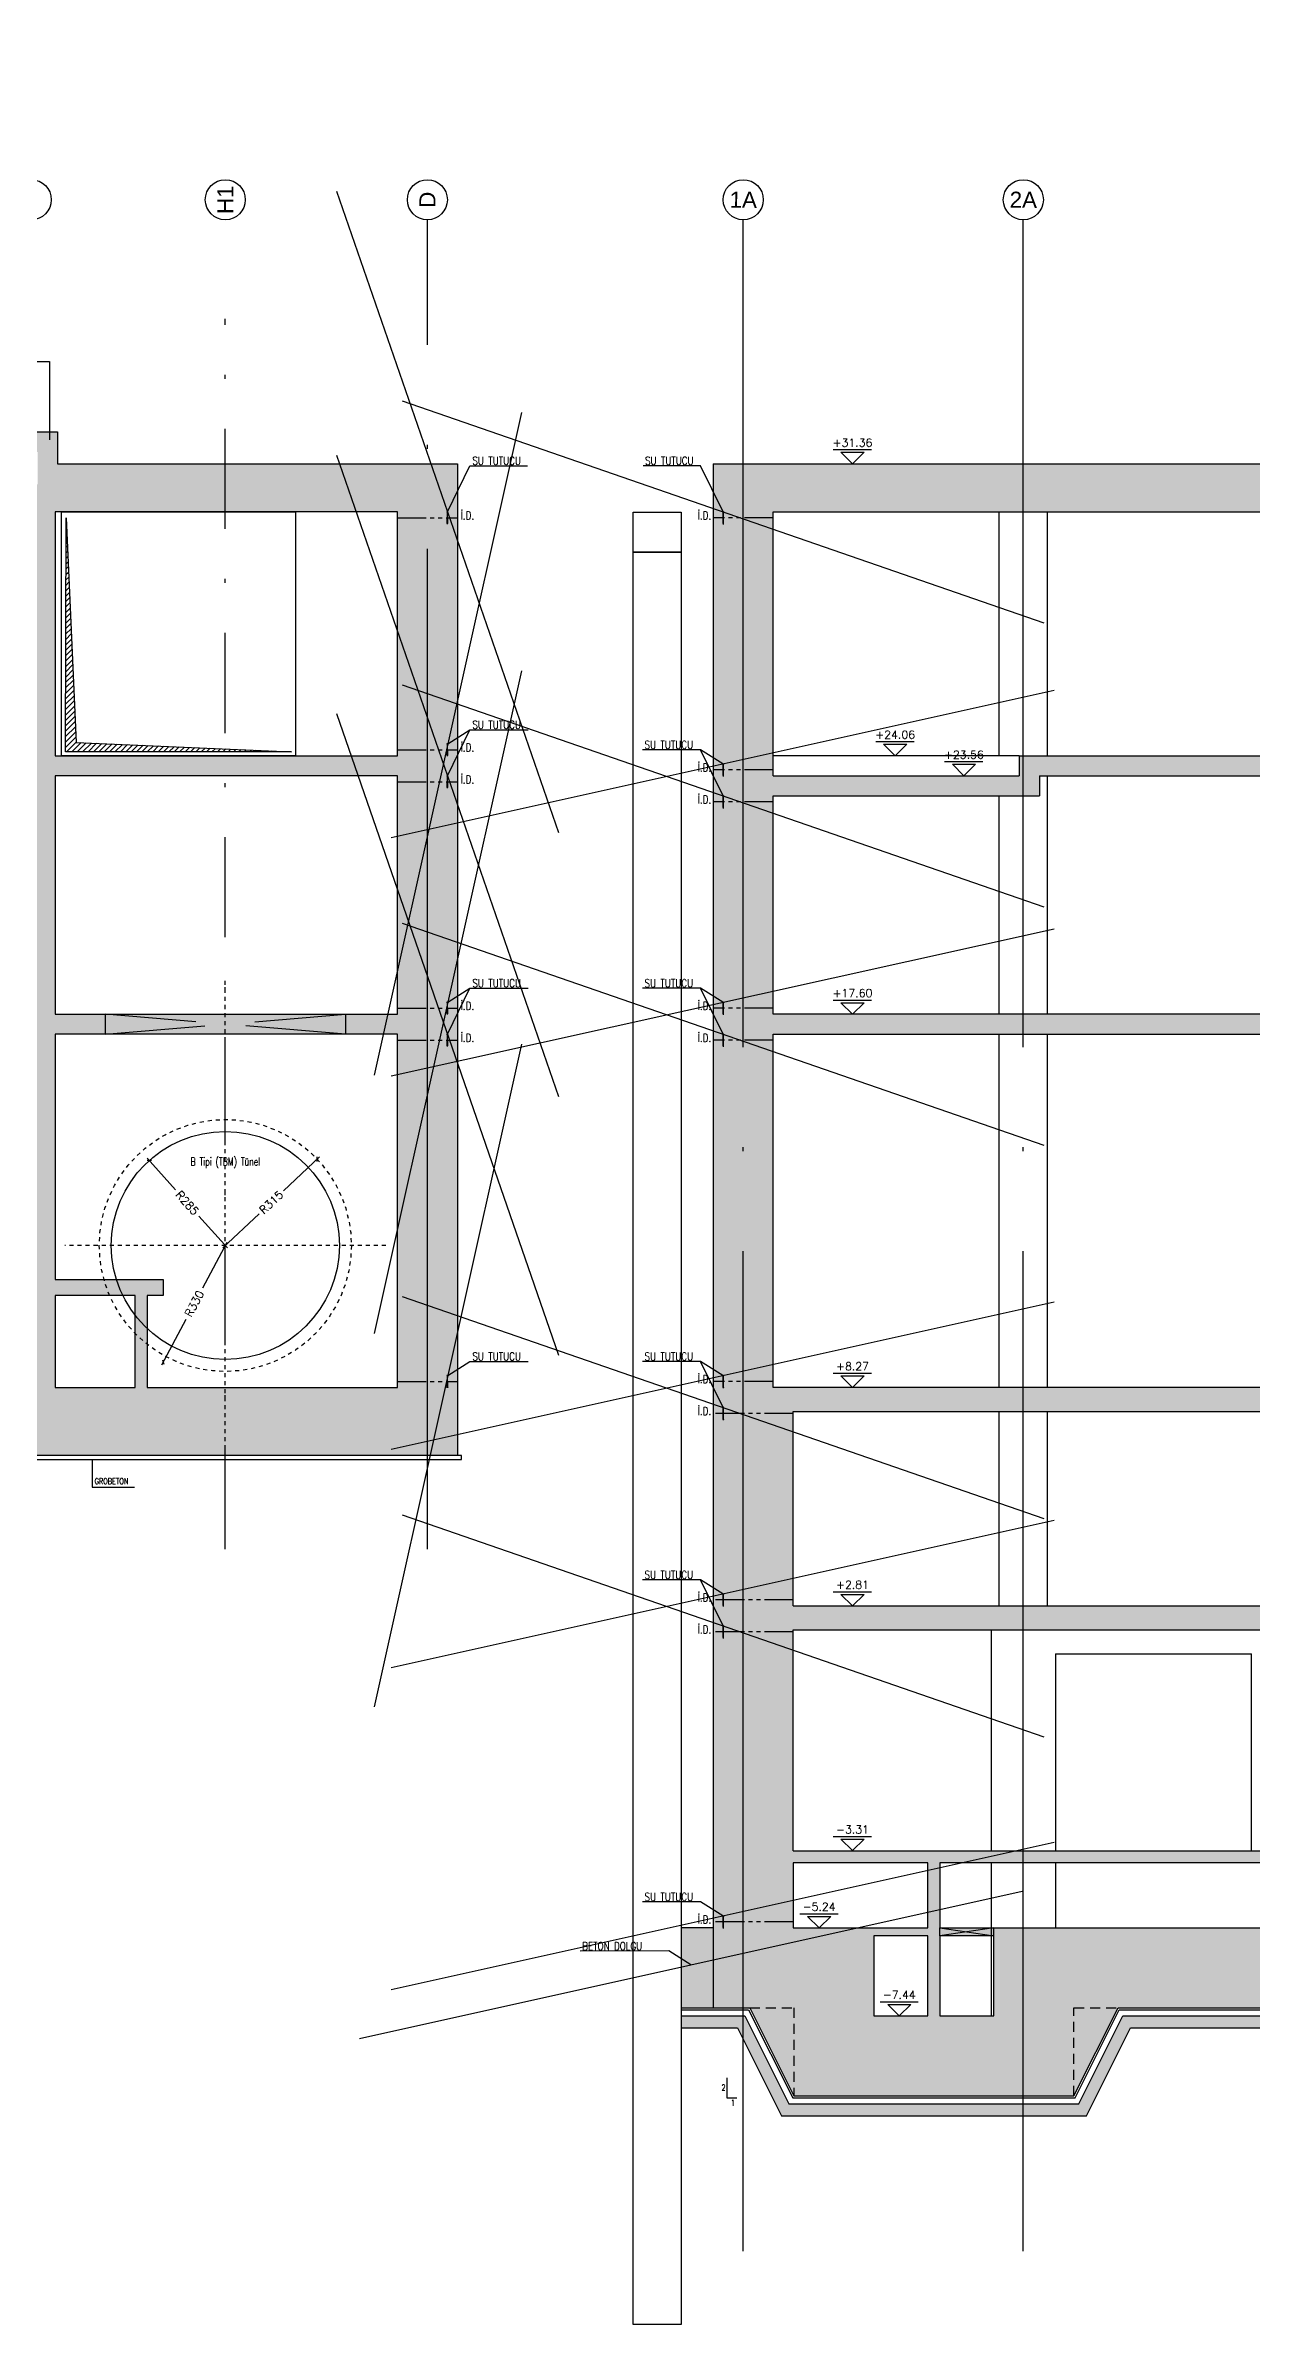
# Model space of a CAD drawing. Header units: millimetres. Extents: x 400408 to 401363, y 4543987 to 4544157.
# Drawn here: x 401048.3 to 401078.4, y 4544014.8 to 4544071.8 of the extents above; entities that cross this region are included whole.
import ezdxf
from ezdxf.enums import TextEntityAlignment as Align

# ---------------------------------------------------------------- set-up
doc = ezdxf.new("R2010")
doc.units = ezdxf.units.MM
for name, pattern in [('ACAD_ISO05W100', [33, 24, -3, 0, -3, 0, -3]), ('AKS', [3, 2.5, -0.25, 0, -0.25]), ('CIZGI', [0.4, 0.25, -0.15]), ('CONTINU', [0]), ('DASHDOT2', [0.5, 0.25, -0.125, 0, -0.125]), ('HIDDEN', [0.375, 0.25, -0.125])]:
    doc.linetypes.add(name, pattern=pattern)
for name, color, linetype in [('aks prota', 2, 'AKS'), ('boşluk prota', 2, 'Continuous'), ('boşluk taraması prota', 252, 'Continuous'), ('caks prota', 4, 'Continuous'), ('görünüş prota', 4, 'Continuous'), ('inşaat derzi prota', 11, 'Continuous'), ('kesik prota', 2, 'CIZGI'), ('kesit prota', 1, 'Continuous'), ('kesit tarama prota', 252, 'Continuous'), ('kot prota', 4, 'Continuous'), ('lkolon prota', 4, 'Continuous'), ('merdiven prota', 2, 'Continuous'), ('not prota', 2, 'Continuous'), ('not yazısı prota', 6, 'Continuous'), ('not çizgisi prota', 4, 'Continuous'), ('PRT-AL-TUNEL_EKSENI', 14, 'DASHDOT2'), ('PRT-CST-rc_level', 6, 'Continuous'), ('PRT-CST-rc_levermark', 4, 'Continuous'), ('st_s_not yazısı', 6, 'Continuous'), ('st_s_not çizgisi', 4, 'CIZGI'), ('st_s_su tutucu', 2, 'Continuous'), ('st_s_ölçü', 4, 'Continuous'), ('taks prota', 7, 'Continuous')]:
    doc.layers.add(name, color=color, linetype=linetype)
doc.layers.add('PRT-KD-kazik', color=172, linetype='Continuous', lineweight=25)
doc.styles.add('NOT', font='romanstw.shx')
doc.styles.add('OLCU', font='romanstw.shx')
doc.styles.get("Standard").update_dxf_attribs({"font": 'Arial.ttf'})
doc.styles.add('TAKS', font='Arial Unicode.ttf')
doc.styles.add('TEXT250', font='romanstw.shx', dxfattribs={"width": 0.8, "height": 25})
doc.styles.add('TSIMPLEX', font='romanstw.shx')
doc.dimstyles.new('1-100', dxfattribs={"dimscale": 0.5, "dimtxt": 2, "dimasz": 7.5, "dimexe": 3, "dimexo": 5, "dimgap": 5, "dimtad": 3, "dimdec": 1, "dimlfac": 2, "dimzin": 9, "dimdsep": 46, "dimtxsty": 'Standard', "dimblk": 'OBLIQUE', "dimcen": 0.09, "dimclrd": 3, "dimclre": 3, "dimclrt": 1, "dimadec": 3, "dimazin": 0, "dimtfac": 1, "dimtdec": 1, "dimtofl": 0, "dimtmove": 0, "dimatfit": 3, "dimfxl": 4, "dimtolj": 1, "dimtzin": 0, "dimarcsym": 0})
doc.dimstyles.new('1-50', dxfattribs={"dimtxt": 10, "dimasz": 4, "dimexe": 4, "dimexo": 8, "dimgap": 4, "dimtad": 1, "dimdec": 1, "dimrnd": 0.05, "dimzin": 9, "dimdsep": 46, "dimtxsty": 'OLCU', "dimblk1": 'OBLIQUE', "dimblk2": 'OBLIQUE', "dimsah": 1, "dimcen": 2, "dimdle": 4, "dimclrd": 4, "dimclre": 4, "dimclrt": 3, "dimadec": 1, "dimazin": 0, "dimtfac": 1, "dimtdec": 1, "dimtix": 1, "dimtmove": 2, "dimatfit": 3, "dimldrblk": 'OBLIQUE', "dimfxl": 1, "dimtvp": 1, "dimtolj": 1, "dimtzin": 1, "dimarcsym": 0})

# ---------------------------------------------------------------- blocks, each defined once
blk = doc.blocks.new('KOTK5')
at = {"layer": 'PRT-CST-rc_levermark'}
blk.add_line((216.6666666667443, 160), (-213.3333333332557, 160), dxfattribs=at)
blk.add_lwpolyline([(130, 130), (-130, 130), (0, 0)], close=True, dxfattribs=at)
at = {"layer": 'PRT-CST-rc_level', "style": 'OLCU'}
blk.add_attdef('000.00', text='', height=90, dxfattribs=at).set_placement((0, 193.1381784435362), align=Align.CENTER)
blk = doc.blocks.new('_Oblique')
at = {"layer": 'st_s_ölçü', "lineweight": -2}
blk.add_line((-0.5, -0.5), (0.5, 0.5), dxfattribs=at)
blk = doc.blocks.new('D')
at = {"layer": 'st_s_su tutucu', "linetype": 'CONTINU', "ltscale": 0.2}
for p, q in [((-39987.83090962706, 52508.18991963421), (-39992.63090966878, 52508.18991966914)), ((-39992.63090966878, 52508.18991966914), (-39992.63090980848, 52507.38991968935)), ((-39992.63090980848, 52507.38991968935), (-39990.63090962501, 52506.05655179494)), ((-39992.63090980848, 52448.98991960261), (-39990.63090962501, 52450.32328749701)), ((-39992.63090966878, 52448.18991962282), (-39992.63090980848, 52448.98991960261)), ((-39987.83090962706, 52448.18991965774), (-39992.63090966878, 52448.18991962282)), ((-39990.63090992199, 52478.65671955824), (-39991.93117670823, 52478.6567195757)), ((-39991.93117670823, 52478.6567195757), (-39991.93117659182, 52477.72311959402)), ((-39991.93117659182, 52477.72311959402), (-39990.63090987367, 52477.72311951835)), ((-39990.6309096902, 52498.50671976196), (-39991.53117650332, 52498.50671977942)), ((-39991.53117650332, 52498.50671977942), (-39991.53117639622, 52497.87311976865)), ((-39991.53117639622, 52497.87311976865), (-39990.63090970417, 52497.87311978029)), ((-39990.63090980196, 52488.50671968629), (-39991.53117661508, 52488.50671963972)), ((-39991.53117661508, 52488.50671963972), (-39991.53117662905, 52487.87311965806)), ((-39991.53117662905, 52487.87311965806), (-39990.630909937, 52487.87311964059)), ((-39991.53117661508, 52467.87311965223), (-39991.53117662905, 52468.5067196339)), ((-39991.53117662905, 52468.5067196339), (-39990.630909937, 52468.50671965136)), ((-39990.63090980196, 52467.87311960567), (-39991.53117661508, 52467.87311965223)), ((-39991.53117650332, 52457.87311951254), (-39991.53117639622, 52458.50671952331)), ((-39991.53117639622, 52458.50671952331), (-39990.63090970417, 52458.50671951166)), ((-39990.6309096902, 52457.87311953), (-39991.53117650332, 52457.87311951254)), ((-39990.63090962501, 52506.05655179494), (-39990.6309096902, 52498.50671976196)), ((-39990.63090970417, 52497.87311978029), (-39990.63090980196, 52488.50671968629)), ((-39990.630909937, 52487.87311964059), (-39990.63090992199, 52478.65671955824)), ((-39990.630909937, 52468.50671965136), (-39990.63090992199, 52477.72311973372)), ((-39990.63090970417, 52458.50671951166), (-39990.63090980196, 52467.87311960567)), ((-39990.63090962501, 52450.32328749701), (-39990.6309096902, 52457.87311953)), ((-39989.83090974534, 52506.05655187643), (-39987.83090964103, 52507.38991968935)), ((-39989.83090955907, 52498.50671965136), (-39989.83090974534, 52506.05655187643)), ((-39988.9306429881, 52498.50671966883), (-39989.83090955907, 52498.50671965136)), ((-39989.83090992229, 52488.50671961062), (-39989.83090981984, 52497.87311973373)), ((-39989.83090981984, 52497.87311973373), (-39988.93064300207, 52497.87311962313)), ((-39988.93064335132, 52488.50671965136), (-39989.83090992229, 52488.50671961062)), ((-39989.83091007002, 52478.65671960481), (-39989.8309099316, 52487.87311978029)), ((-39989.8309099316, 52487.87311978029), (-39988.93064311383, 52487.87311964059)), ((-39988.53064343977, 52478.65671965137), (-39989.83091007002, 52478.65671960481)), ((-39989.83090998934, 52477.72311965805), (-39988.53064344908, 52477.72311964058)), ((-39989.83091007002, 52477.72311968715), (-39989.8309099316, 52468.50671951166)), ((-39989.8309099316, 52468.50671951166), (-39988.93064311383, 52468.50671965136)), ((-39988.93064335132, 52467.87311964059), (-39989.83090992229, 52467.87311968134)), ((-39989.83090992229, 52467.87311968134), (-39989.83090981984, 52458.50671955823)), ((-39989.83090981984, 52458.50671955823), (-39988.93064300207, 52458.50671966883)), ((-39988.9306429881, 52457.87311962313), (-39989.83090955907, 52457.87311964059)), ((-39989.83090955907, 52457.87311964059), (-39989.83090974534, 52450.32328741552)), ((-39989.83090974534, 52450.32328741552), (-39987.83090964103, 52448.98991960261)), ((-39988.93064300207, 52497.87311962313), (-39988.9306429881, 52498.50671966883)), ((-39988.93064311383, 52487.87311964059), (-39988.93064335132, 52488.50671965136)), ((-39988.93064311383, 52468.50671965136), (-39988.93064335132, 52467.87311964059)), ((-39988.93064300207, 52458.50671966883), (-39988.9306429881, 52457.87311962313)), ((-39988.53064344908, 52477.72311964058), (-39988.53064343977, 52478.65671965137)), ((-39987.83090964103, 52507.38991968935), (-39987.83090962706, 52508.18991963421)), ((-39987.83090964103, 52448.98991960261), (-39987.83090962706, 52448.18991965774))]:
    blk.add_line(p, q, dxfattribs=at)
blk = doc.blocks.new('*D16')
at = {"layer": 'DEFPOINTS', "color": 0, "transparency": 16777216}
for p in [(-455.7768124120485, 109.5869111729116), (-265.7931828767396, -102.8541877429707)]:
    blk.add_point(p, dxfattribs=at)
at = {"layer": 'st_s_ölçü', "color": 4, "lineweight": -2, "transparency": 16777216}
for p, q in [((-461.1096862235661, 115.5501700898487), (-389.9253438287682, 35.95131222538865)), ((-260.4603090652221, -108.8174466599078), (-331.6446514600408, -29.21858879542449))]:
    blk.add_line(p, q, dxfattribs=at)
at = {"layer": 'st_s_ölçü', "color": 4, "lineweight": -2, "transparency": 16777216, "xscale": 8, "yscale": 8, "zscale": 8, "rotation": 131.8058995973175}
blk.add_blockref('_Oblique', (-455.7768124120485, 109.5869111729116), dxfattribs=at)
at = {"layer": 'st_s_ölçü', "color": 3, "transparency": 16777216, "insert": (-360.7849976444195, 3.366361714968633), "char_height": 20, "attachment_point": 5, "rotation": 311.8058995973175, "style": 'OLCU'}
blk.add_mtext('\\A1;R285', dxfattribs=at)
blk = doc.blocks.new('*D17')
at = {"layer": 'DEFPOINTS', "color": 0, "transparency": 16777216}
for p in [(-36.3406229420434, 112.9617587007597), (-265.7931828767178, -102.8541877429798)]:
    blk.add_point(p, dxfattribs=at)
at = {"layer": 'st_s_ölçü', "color": 4, "lineweight": -2, "transparency": 16777216}
for p, q in [((-30.51325634052741, 118.4427986104425), (-120.6119750752906, 33.69874405447169)), ((-271.6205494782338, -108.3352276526625), (-181.5218307435179, -23.5911730967362))]:
    blk.add_line(p, q, dxfattribs=at)
at = {"layer": 'st_s_ölçü', "color": 4, "lineweight": -2, "transparency": 16777216, "xscale": 8, "yscale": 8, "zscale": 8, "rotation": 43.24583088137385}
blk.add_blockref('_Oblique', (-36.3406229420434, 112.9617587007597), dxfattribs=at)
at = {"layer": 'st_s_ölçü', "color": 3, "transparency": 16777216, "insert": (-151.0669029094242, 5.053785478889026), "char_height": 20, "attachment_point": 5, "rotation": 43.24583088137385, "style": 'OLCU'}
blk.add_mtext('\\A1;R315', dxfattribs=at)
blk = doc.blocks.new('*D18')
at = {"layer": 'DEFPOINTS', "color": 0, "transparency": 16777216}
for p in [(-265.7931828767105, -102.8541877429579), (-421.0483857594118, -394.0514095323542)]:
    blk.add_point(p, dxfattribs=at)
at = {"layer": 'lkolon prota', "color": 4, "lineweight": -2, "transparency": 16777216}
for p, q in [((-262.0294203825846, -95.79486115412448), (-322.8545106894434, -209.8786212058137)), ((-424.8121482535377, -401.1107361211878), (-363.9870579466764, -287.0269760694938))]:
    blk.add_line(p, q, dxfattribs=at)
at = {"layer": 'lkolon prota', "color": 4, "lineweight": -2, "transparency": 16777216, "xscale": 8, "yscale": 8, "zscale": 8, "rotation": 241.9351701811658}
blk.add_blockref('_Oblique', (-421.0483857594118, -394.0514095323542), dxfattribs=at)
at = {"layer": 'lkolon prota', "color": 3, "transparency": 16777216, "insert": (-343.420784318052, -248.4527986376579), "char_height": 20, "attachment_point": 5, "rotation": 61.935170181165795, "style": 'OLCU'}
blk.add_mtext('\\A1;R330', dxfattribs=at)
blk = doc.blocks.new('A$C127942D9')
at = {"layer": 'aks prota', "ltscale": 2}
blk.add_line((-265.7931828767323, -631.6843460802356), (-265.7931828767178, 559.6811305509054), dxfattribs=at)
at = {"layer": 'aks prota'}
blk.add_line((135.1872869510917, -102.8541877429761), (-666.7736527046291, -102.8541877429725), dxfattribs=at)
at = {"layer": 'görünüş prota', "color": 6, "linetype": 'CIZGI', "ltscale": 2}
blk.add_circle((-265.7931828767323, -102.8541877429652), 315, dxfattribs=at)
at = {"layer": 'görünüş prota', "color": 6}
blk.add_circle((-265.7931828767105, -102.8541877429798), 285, dxfattribs=at)
at = {"layer": 'not prota', "style": 'TEXT250', "width": 0.7}
blk.add_text('B Tipi (TBM) Tünel', height=20, dxfattribs=at).set_placement((-265.7931828766596, 106.8190974679765), align=Align.MIDDLE_CENTER)
at = {"layer": 'lkolon prota'}
dim = blk.add_radius_dim(center=(-265.7931828767105, -102.8541877429579), mpoint=(-421.0483857594118, -394.0514095323542), dimstyle='1-100', dxfattribs=at)
dim.commit()
dim.dimension.update_dxf_attribs({"geometry": '*D18', "text_midpoint": (-343.420784318052, -248.4527986376579), "dimtype": 132})
at = {"layer": 'st_s_ölçü'}
for center, mpoint, picture, middle in [((-265.7931828767396, -102.8541877429707), (-455.7768124120485, 109.5869111729116), '*D16', (-360.7849976444195, 3.366361714968633)), ((-265.7931828767178, -102.8541877429798), (-36.3406229420434, 112.9617587007597), '*D17', (-151.0669029094242, 5.053785478889026))]:
    dim = blk.add_radius_dim(center=center, mpoint=mpoint, dimstyle='1-100', dxfattribs=at)
    dim.commit()
    dim.dimension.update_dxf_attribs({"geometry": picture, "text_midpoint": middle, "dimtype": 132})

msp = doc.modelspace()

# ---------------------------------------------------------------- hatches: boundary and pattern name
at = {"layer": 'boşluk taraması prota', "ltscale": 2}
h = msp.add_hatch(dxfattribs=at)
h.set_pattern_fill('ANSI31', color=256, scale=0.03, style=0)
h.set_pattern_definition([(45, (400346.5759602278, 4543642.809143644), (-0.06735192090801864, 0.06735192090801866), [])])
h.paths.add_polyline_path([(401048.8141520335, 4544059.944796852), (401049.066437579, 4544054.334445941), (401054.4503388124, 4544054.097091305), (401048.8003388124, 4544054.097091305)])
at = {"layer": 'kesit tarama prota'}
h = msp.add_hatch(color=256, dxfattribs=at)
h.dxf.hatch_style = 1
h.paths.add_polyline_path([(401058.5944388124, 4544061.297091305), (401048.6044388124, 4544061.297091305), (401048.6044388124, 4544062.097091305), (401040.7444388124, 4544062.097091305), (401040.7444388124, 4544061.297091305), (401030.6944388124, 4544061.297091305), (401030.6944388124, 4544036.507091305), (401058.5944388124, 4544036.507091305)])
h.paths.add_polyline_path([(401040.7444388124, 4544038.207091305), (401038.7444388124, 4544038.207091305), (401038.7444388124, 4544040.507091305), (401040.7444388124, 4544040.507091305)], flags=16)
h.paths.add_polyline_path([(401041.2444388124, 4544038.207091305), (401041.2444388124, 4544061.597091305), (401048.1044753187, 4544061.597091305), (401048.1044753187, 4544060.787798202), (401048.0444388124, 4544060.787798202), (401048.0444388124, 4544060.097091305), (401048.0444388124, 4544057.417091305), (401046.5844388124, 4544057.417091305), (401046.5844388124, 4544057.587091305), (401046.2844388124, 4544057.587091305), (401046.2844388124, 4544057.757091305), (401045.9844388124, 4544057.757091305), (401045.9844388124, 4544057.927091305), (401045.6844388124, 4544057.927091305), (401045.6844388124, 4544058.097091305), (401045.3844388124, 4544058.097091305), (401045.3844388124, 4544058.267091305), (401045.0844388124, 4544058.267091305), (401045.0844388124, 4544058.437091305), (401044.7844388124, 4544058.437091305), (401044.7844388124, 4544058.607091305), (401044.4844388124, 4544058.607091305), (401044.4844388124, 4544058.777091305), (401044.1844388124, 4544058.777091305), (401044.1844388124, 4544058.947091305), (401043.8844388124, 4544058.947091305), (401043.8844388124, 4544059.117091305), (401042.0444388124, 4544059.117091305), (401042.0444388124, 4544058.917091305), (401043.5317108207, 4544058.917091305), (401046.5317108207, 4544057.217091305), (401048.0444388124, 4544057.217091305), (401048.0444388124, 4544053.997091305), (401046.5844388124, 4544053.997091305), (401046.5844388124, 4544054.187091305), (401046.2844388124, 4544054.187108546), (401046.2844388124, 4544054.357091305), (401045.9844388124, 4544054.357091305), (401045.9844388124, 4544054.527091305), (401045.6844388124, 4544054.527091305), (401045.6844388124, 4544054.697091305), (401045.3844388124, 4544054.697160271), (401045.3844388124, 4544054.867177512), (401045.0844388124, 4544054.867091305), (401045.0844388124, 4544055.037091305), (401044.7844388124, 4544055.037091305), (401044.7844388124, 4544055.207211995), (401044.4844388124, 4544055.207211995), (401044.4844388124, 4544055.377091305), (401044.1844388124, 4544055.377091305), (401044.1844388124, 4544055.547091305), (401043.8844388124, 4544055.547091305), (401043.8844388124, 4544055.717091305), (401042.0444388124, 4544055.717263719), (401042.0444388124, 4544055.517177512), (401043.5326883027, 4544055.517177512), (401046.5681345502, 4544053.797091305), (401048.0444388124, 4544053.797091305), (401048.0444388124, 4544050.787091305), (401046.5844388124, 4544050.787091305), (401046.5844388124, 4544050.957091305), (401046.2844388124, 4544050.957091305), (401046.2844388124, 4544051.127091305), (401045.9844388124, 4544051.127091305), (401045.9844388124, 4544051.297091305), (401045.6844388124, 4544051.297091305), (401045.6844388124, 4544051.467091305), (401045.3844388124, 4544051.467091305), (401045.3844388124, 4544051.637091305), (401045.0844388124, 4544051.637091305), (401045.0844388124, 4544051.807091305), (401044.7844388124, 4544051.807091305), (401044.7844388124, 4544051.977091305), (401044.4844388124, 4544051.977091305), (401044.4844388124, 4544052.147091305), (401044.1844388124, 4544052.147091305), (401044.1844388124, 4544052.317091305), (401043.8844388124, 4544052.317091305), (401043.8844388124, 4544052.487091305), (401042.0444388124, 4544052.487091305), (401042.0444388124, 4544052.287091305), (401043.5317108206, 4544052.287091305), (401046.5317108206, 4544050.587091305), (401048.0444388124, 4544050.587091305), (401048.0444388124, 4544047.537091305), (401046.5744388124, 4544047.537091305), (401046.5744388124, 4544047.727091305), (401046.2844388124, 4544047.727091305), (401046.2844388124, 4544047.897091305), (401045.9844388124, 4544047.897091305), (401045.9844388124, 4544048.067091305), (401045.6844388124, 4544048.067091305), (401045.6844388124, 4544048.237091305), (401045.3844388124, 4544048.237091305), (401045.3844388124, 4544048.407091305), (401045.0844388124, 4544048.407091305), (401045.0844388124, 4544048.577091305), (401044.7844388124, 4544048.577091305), (401044.7844388124, 4544048.747091305), (401044.4844388124, 4544048.747091305), (401044.4844388124, 4544048.917091305), (401044.1844388124, 4544048.917091305), (401044.1844388124, 4544049.087091305), (401043.8844388124, 4544049.087091305), (401043.8844388124, 4544049.257091305), (401042.0444388124, 4544049.257091305), (401042.0444388124, 4544049.057091305), (401043.5317108207, 4544049.057091305), (401046.5670049383, 4544047.337091305), (401048.0444388124, 4544047.337091305), (401048.0444388124, 4544044.157091305), (401046.5844388124, 4544044.157091305), (401046.5844388124, 4544044.327091305), (401046.2844388124, 4544044.327091305), (401046.2844388124, 4544044.497091305), (401045.9844388124, 4544044.497091305), (401045.9844388124, 4544044.667091305), (401045.6844388124, 4544044.667091305), (401045.6844388124, 4544044.837091305), (401045.3844388124, 4544044.837091305), (401045.3844388124, 4544045.007091305), (401045.0844388124, 4544045.007091305), (401045.0844388124, 4544045.177091305), (401044.7844388124, 4544045.177091305), (401044.7844388124, 4544045.347091305), (401044.4844388124, 4544045.347091305), (401044.4844388124, 4544045.517091305), (401044.1844388124, 4544045.517091305), (401044.1844388124, 4544045.687091305), (401043.8844388124, 4544045.687091305), (401043.8844388124, 4544045.857091305), (401042.0444388124, 4544045.857091305), (401042.0444388124, 4544045.657091305), (401043.5317108208, 4544045.657091305), (401046.5317108208, 4544043.957091305), (401048.0444388124, 4544043.957091305), (401048.0444388124, 4544040.927091305), (401046.5594388124, 4544040.927091305), (401046.5594388124, 4544041.097091305), (401046.2844388124, 4544041.097091305), (401046.2844388124, 4544041.267091305), (401045.9844388124, 4544041.267091305), (401045.9844388124, 4544041.437091305), (401045.6844388124, 4544041.437091305), (401045.6844388124, 4544041.607091305), (401045.3844388124, 4544041.607091305), (401045.3844388124, 4544041.777091305), (401045.0844388124, 4544041.777091305), (401045.0844388124, 4544041.947091305), (401044.7844388124, 4544041.947091305), (401044.7844388124, 4544042.117091305), (401044.4844388124, 4544042.117091305), (401044.4844388124, 4544042.287091305), (401044.1844388124, 4544042.287091305), (401044.1844388124, 4544042.457091305), (401043.8844388124, 4544042.457091305), (401043.8844388124, 4544042.627091305), (401042.0444388124, 4544042.627091305), (401042.0444388124, 4544042.427091305), (401043.5317108207, 4544042.427091305), (401046.5317108206, 4544040.727091305), (401048.0444388124, 4544040.727091305), (401048.0444388124, 4544038.207091305), (401045.6844388124, 4544038.207091305), (401045.6844388124, 4544038.377091305), (401045.3844388124, 4544038.377091305), (401045.3844388124, 4544038.547091305), (401045.0844388124, 4544038.547091305), (401045.0844388124, 4544038.717091305), (401044.7844388124, 4544038.717091305), (401044.7844388124, 4544038.887091305), (401044.4844388124, 4544038.887091305), (401044.4844388124, 4544039.057091305), (401044.1844388124, 4544039.057091305), (401044.1844388124, 4544039.227091305), (401043.8844388124, 4544039.227091305), (401043.8844388124, 4544039.397091305), (401042.0444388124, 4544039.397091305), (401042.0444388124, 4544039.197091305), (401043.5317108207, 4544039.197091305), (401045.2787696442, 4544038.207091305)], flags=16)
h.paths.add_polyline_path([(401038.4444388124, 4544038.207091305), (401032.1944388124, 4544038.207091305), (401032.1944388124, 4544047.037091305), (401040.7444388124, 4544047.037091305), (401040.7444388124, 4544040.907091305), (401038.0444388124, 4544040.907091305), (401038.0444388124, 4544040.507091305), (401038.4444388124, 4544040.507091305)], flags=16)
h.paths.add_polyline_path([(401048.5444388124, 4544038.207091305), (401048.5444388124, 4544040.507091305), (401050.5444388124, 4544040.507091305), (401050.5444388124, 4544038.207091305)], flags=16)
h.paths.add_polyline_path([(401048.5444388124, 4544040.907091305), (401048.5444388124, 4544047.037091305), (401057.0944388124, 4544047.037091305), (401057.0944388124, 4544038.207091305), (401050.8444388124, 4544038.207091305), (401050.8444388124, 4544040.507091305), (401051.2444388124, 4544040.507091305), (401051.2444388124, 4544040.907091305)], flags=16)
h.paths.add_polyline_path([(401040.7444388124, 4544047.537091305), (401032.1944388124, 4544047.537091305), (401032.1944388124, 4544053.497091305), (401040.7444388124, 4544053.497091305)], flags=16)
h.paths.add_polyline_path([(401048.5444388124, 4544047.537091305), (401048.5444388124, 4544053.497091305), (401057.0944388124, 4544053.497091305), (401057.0944388124, 4544047.537091305)], flags=16)
h.paths.add_polyline_path([(401040.7444388124, 4544053.997091305), (401032.1944388124, 4544053.997091305), (401032.1944388124, 4544060.097091305), (401040.7444388124, 4544060.097091305)], flags=16)
h.paths.add_polyline_path([(401048.5444388124, 4544053.997091305), (401048.5444388124, 4544060.097091305), (401057.0944388124, 4544060.097091305), (401057.0944388124, 4544053.997091305)], flags=16)
h = msp.add_hatch(color=256, dxfattribs=at)
h.dxf.hatch_style = 1
h.paths.add_polyline_path([(401108.5820909098, 4544024.6970984), (401101.6541300758, 4544024.697096708), (401101.6541296776, 4544026.327091541), (401108.5820904375, 4544026.327091523), (401108.5820904383, 4544026.627091793), (401101.3541295173, 4544026.627091793), (401101.3541299888, 4544024.697096635), (401099.2541299888, 4544024.697096122), (401099.2541295173, 4544026.627091793), (401092.1684179975, 4544026.627091795), (401092.1684179975, 4544026.780090916), (401091.8784186867, 4544026.780090916), (401091.8784186867, 4544026.950090916), (401091.58841845, 4544026.950090916), (401091.58841845, 4544027.120090916), (401091.2984182133, 4544027.120090916), (401091.2984182133, 4544027.290090916), (401091.0084179766, 4544027.290090916), (401091.0084179766, 4544027.460090916), (401090.7184177399, 4544027.460090916), (401090.7184177399, 4544027.630090916), (401090.4284175032, 4544027.630090916), (401090.4284175032, 4544027.800090916), (401090.1384172665, 4544027.800090916), (401090.1384172665, 4544027.970090915), (401089.8484170298, 4544027.970090915), (401089.8484170298, 4544028.140090915), (401086.2129183706, 4544028.140090915), (401086.2129185133, 4544027.340930903), (401086.6129193122, 4544027.340930977), (401086.6129179136, 4544027.840093223), (401089.4769633977, 4544027.840093223), (401091.5462028156, 4544026.627091796), (401086.3129183556, 4544026.627091797), (401086.3129184289, 4544026.327091586), (401091.852287301, 4544026.32709157), (401091.852287301, 4544024.697094314), (401070.6541439046, 4544024.697089136), (401070.6541439792, 4544026.327091626), (401082.7378658741, 4544026.327091592), (401082.7378658008, 4544026.627091793), (401066.9878803171, 4544026.627091793), (401066.9878805701, 4544032.147091794), (401082.7378641164, 4544032.147091794), (401082.7378639699, 4544032.747091793), (401066.9878805975, 4544032.747091793), (401066.9878808202, 4544037.607091794), (401082.7378820087, 4544037.6070918), (401082.7378820259, 4544038.2070918), (401066.4878808476, 4544038.207091793), (401066.4878812521, 4544047.037091793), (401082.7378823308, 4544047.0370918), (401082.7378823481, 4544047.5370918), (401066.4878812751, 4544047.537091793), (401066.4878815252, 4544052.997091811), (401073.1378874056, 4544052.997091581), (401073.1378874229, 4544053.497091581), (401082.7378825539, 4544053.49709125), (401082.7378825711, 4544053.99709125), (401072.6378874403, 4544053.997091599), (401072.637887423, 4544053.497091599), (401066.4878815481, 4544053.497091811), (401066.4878818505, 4544060.097091811), (401103.2372642987, 4544060.097090542), (401103.2372642918, 4544059.797090403), (401107.2372642918, 4544059.797090306), (401107.2372642987, 4544060.097090404), (401108.5765206122, 4544060.097090358), (401108.5765204585, 4544061.297090358), (401064.9878819054, 4544061.297091863), (401064.9878801371, 4544022.697087752), (401065.9041424491, 4544022.697087975), (401067.0041426964, 4544020.497088824), (401074.0041437118, 4544020.497088503), (401075.1041438996, 4544022.697090223), (401108.5820909098, 4544022.6970984)])
h.paths.add_polyline_path([(401092.152287301, 4544024.697094387), (401092.152287301, 4544026.327091569), (401098.9541296406, 4544026.327091549), (401098.9541300387, 4544024.697096049)], flags=16)
h.paths.add_polyline_path([(401072.0041438034, 4544022.497088595), (401070.6541438038, 4544022.497088657), (401070.6541438954, 4544024.497088603), (401072.004143895, 4544024.497088603)], flags=16)
h.paths.add_polyline_path([(401070.3541438039, 4544022.497088671), (401069.0041438034, 4544022.497088732), (401069.0041439031, 4544024.497088603), (401070.3541438955, 4544024.497088603)], flags=16)
h.paths.add_polyline_path([(401070.3541439047, 4544024.697089062), (401066.9878802287, 4544024.69708824), (401066.9878803034, 4544026.327091794), (401070.3541439794, 4544026.32709164)], flags=16)
h = msp.add_hatch(color=256, dxfattribs=at)
h.dxf.hatch_style = 1
h.paths.add_polyline_path([(401064.9878802287, 4544024.697087752), (401064.1879233554, 4544024.697087556), (401064.187923844, 4544022.697087556), (401064.9878801371, 4544022.697087752)])
h = msp.add_hatch(dxfattribs=at)
h.set_pattern_fill('AR-CONC', color=253, scale=0.0009999999999999998, angle=1.399621290528574e-05)
h.set_pattern_definition([(50.0000139962129, (401042.0883359024, 4543716.505301707), (0.1821846728895983, -0.01593904103483201), [0.01905, -0.20955]), (355.0000139962128, (401042.0883359024, 4543716.505301707), (-0.03524346809633405, 0.1910568366297665), [0.01523999999999998, -0.1676405841699997]), (100.4514586962128, (401042.1035179098, 4543716.503973457), (0.1469412043125848, 0.1751177878069974), [0.01619000879999999, -0.1780902445999998]), (46.18421399621291, (401042.08833589, 4543716.556101708), (0.2710790511622216, -0.04204226171353833), [0.02857499999999996, -0.3143249999999995]), (96.63557160621279, (401042.1109257909, 4543716.552598213), (0.2374040736102427, 0.2474261825907955), [0.02428502313999998, -0.2671356081599997]), (351.1841651662129, (401042.08833589, 4543716.556101708), (0.2374040736237167, 0.2474261825786067), [0.02285996706999998, -0.2514597319199999]), (21.00001399621287, (401042.1137358932, 4543716.543401713), (0.1516144162504704, -0.1022651611507214), [0.01905, -0.20955]), (326.0000139962129, (401042.1137358932, 4543716.543401713), (0.06180198335420922, 0.1841879812193131), [0.01524, -0.16764]), (71.4514589962129, (401042.1263704278, 4543716.534879616), (0.213416399266616, 0.08192282101926526), [0.01619000879999997, -0.1780899375999997]), (37.50001399621291, (401042.0883359024, 4543716.505301707), (0.003088582595486997, 0.08455503962763458), [0, -0.1656079999999998, 0, -0.1701799999999998, 0, -0.1682749999999998]), (7.500013996212903, (401042.0883359024, 4543716.505301707), (0.06681963803819314, 0.1001805911408236), [0, -0.09702799999999985, 0, -0.1617979999999997, 0, -0.06413499999999989]), (327.5000139962128, (401042.0316939024, 4543716.505301693), (0.1355905965662849, -0.005728710870602942), [0, -0.06349999999999989, 0, -0.1981199999999997, 0, -0.2628899999999996]), (317.5000139962128, (401042.0062939025, 4543716.505301687), (0.1481291751748305, 0.02542652721832841), [0, -0.08254999999999994, 0, -0.1315719999999999, 0, -0.1866899999999999])])
h.paths.add_polyline_path([(401075.2277507462, 4544022.497090253), (401074.1277505404, 4544020.297088498), (401066.8805359296, 4544020.29708883), (401065.7805357002, 4544022.497087945), (401064.1879238929, 4544022.497087556), (401064.1879239662, 4544022.197087556), (401065.5951255769, 4544022.1970879), (401066.6951257794, 4544019.997088838), (401074.3131607834, 4544019.997088489), (401075.4131610161, 4544022.197090298), (401108.5820915205, 4544022.1970984), (401108.5820914473, 4544022.4970984)])

# ---------------------------------------------------------------- linework, layer by layer
at = {"layer": 'aks prota', "ltscale": 10}
for p, q in [((401057.8444388124, 4544034.168268251), (401057.8444388124, 4544067.398765223)), ((401065.7378798586, 4544016.616861665), (401065.737882185, 4544067.398765405)), ((401072.7378798586, 4544016.616861343), (401072.737882185, 4544067.398767115))]:
    msp.add_line(p, q, dxfattribs=at)
at = {"layer": 'boşluk prota', "ltscale": 0.05}
msp.add_lwpolyline([(401048.8141520335, 4544059.944796852), (401049.066437579, 4544054.334445941), (401054.4503388124, 4544054.097091305), (401048.8003388124, 4544054.097091305)], close=True, dxfattribs=at)
at = {"layer": 'caks prota', "ltscale": 0.05}
for centre, radius in [((401047.944402306, 4544067.898765221), 0.5), ((401052.7944023061, 4544067.898765221), 0.5), ((401057.8444023061, 4544067.898765221), 0.5), ((401065.7378820628, 4544067.898765405), 0.4999999999999999), ((401072.7378820628, 4544067.898765084), 0.4999999999999999)]:
    msp.add_circle(centre, radius, dxfattribs=at)
at = {"layer": 'görünüş prota', "color": 4}
for p, q in [((401072.1378591541, 4544053.997091616), (401072.137857664, 4544060.097091616)), ((401073.3378591543, 4544053.997091575), (401073.3378576642, 4544060.097091574)), ((401073.3378607323, 4544047.537091796), (401073.3378592764, 4544053.497091575)), ((401072.1378607322, 4544047.537091795), (401072.1378593984, 4544052.997091616)), ((401072.1378630113, 4544038.207091793), (401072.1378608543, 4544047.037091795)), ((401073.3378630115, 4544038.207091793), (401073.3378608545, 4544047.037091796)), ((401072.1378643451, 4544032.747091793), (401072.1378631335, 4544037.607091796)), ((401073.3378643452, 4544032.747091793), (401073.3378643433, 4544037.607091797)), ((401071.9378644918, 4544032.147091794), (401071.9378658402, 4544026.627091793)), ((401073.5378646383, 4544031.547091793), (401073.5378658402, 4544026.627091793)), ((401078.4378658402, 4544026.627091269), (401078.4378646383, 4544031.547091793)), ((401071.9378659135, 4544026.327091622), (401071.9378668491, 4544022.497088598)), ((401073.5378659135, 4544026.327091618), (401073.5378663117, 4544024.69708984))]:
    msp.add_line(p, q, dxfattribs=at)
for points in [[(401043.1187434252, 4544062.097091305), (401046.2246257781, 4544063.857091305), (401048.4044753187, 4544063.857091305), (401048.4044388124, 4544061.897091305)], [(401072.6378874403, 4544053.997091599), (401066.487881571, 4544053.997091811)], [(401073.5378646383, 4544031.547091793), (401078.4378646383, 4544031.547091793)]]:
    msp.add_lwpolyline(points, dxfattribs=at)
msp.add_lwpolyline([(401048.7003388124, 4544053.997091305), (401048.7003388124, 4544060.097091305), (401054.5503388124, 4544060.097091305), (401054.5503388124, 4544053.997091305)], close=True, dxfattribs=at)
at = {"layer": 'görünüş prota'}
for points in [[(401030.6944388124, 4544036.507091305), (401030.5944388124, 4544036.507091305), (401030.5944388124, 4544036.407091305), (401058.6944388124, 4544036.407091305), (401058.6944388124, 4544036.507091305), (401058.5944388124, 4544036.507091305)], [(401064.187923844, 4544022.697087556), (401064.187923844, 4544022.697087556), (401064.1879239662, 4544022.197087556)], [(401064.1879238562, 4544022.647087556), (401065.8732407619, 4544022.647087968), (401066.9732410047, 4544020.447088826), (401074.0350454189, 4544020.447088502), (401075.1350456112, 4544022.64709023), (401108.5820914106, 4544022.647098401)], [(401064.1879238929, 4544022.497087556), (401065.7805357002, 4544022.497087945), (401066.8805359296, 4544020.29708883), (401074.1277505404, 4544020.297088498), (401075.2277507462, 4544022.497090253), (401108.5820914473, 4544022.4970984)], [(401064.1879239662, 4544022.197087556), (401065.5951255769, 4544022.1970879), (401066.6951257794, 4544019.997088838), (401074.3131607834, 4544019.997088489), (401075.4131610161, 4544022.197090298), (401108.5820915205, 4544022.1970984)]]:
    msp.add_lwpolyline(points, dxfattribs=at)
at = {"layer": 'inşaat derzi prota', "linetype": 'ACAD_ISO05W100', "ltscale": 0.03}
for points in [[(401057.0944388124, 4544059.947091305), (401058.5944388124, 4544059.947091305)], [(401066.4878818871, 4544059.947081723), (401064.9878818871, 4544059.947081356)], [(401057.0944388124, 4544054.147092143), (401058.5944388124, 4544054.147092143)], [(401066.4878815114, 4544053.647091811), (401064.9878815114, 4544053.647091444)], [(401057.0944388124, 4544053.347091305), (401058.5944388124, 4544053.347091305)], [(401066.4878817069, 4544052.847091811), (401064.9878817069, 4544052.847091444)], [(401057.0944388124, 4544047.687092143), (401058.5944388124, 4544047.687092143)], [(401066.4878815138, 4544047.687091793), (401064.9878815138, 4544047.687091427)], [(401057.0944388124, 4544046.887091305), (401058.5944388124, 4544046.887091305)], [(401066.4878817092, 4544046.887091793), (401064.9878817092, 4544046.887091426)], [(401057.0944388124, 4544038.357092143), (401058.5944388124, 4544038.357092143)], [(401066.4878815175, 4544038.357091793), (401064.9878815175, 4544038.357091427)], [(401066.9878808178, 4544037.557091915), (401064.9878817129, 4544037.557091427)], [(401066.9878806044, 4544032.897091793), (401064.9878851267, 4544032.897091305)], [(401066.9878805677, 4544032.097091793), (401064.9878853221, 4544032.097091305)], [(401066.9878802356, 4544024.847088239), (401064.9878848177, 4544024.847087751)]]:
    msp.add_lwpolyline(points, dxfattribs=at)
at = {"layer": 'kesik prota'}
for points in [[(401065.9041424491, 4544022.697087975), (401067.0041438125, 4544022.697087925), (401067.0041426964, 4544020.497088824)], [(401074.0041437118, 4544020.497088503), (401074.0041438125, 4544022.697089954), (401075.1041438996, 4544022.697090223)]]:
    msp.add_lwpolyline(points, dxfattribs=at)
at = {"layer": 'kesit prota', "color": 1}
for p, q in [((401064.9878819054, 4544061.297091863), (401108.5765203191, 4544061.297090358)), ((401066.4878815481, 4544053.497091811), (401066.4878818505, 4544060.097091811)), ((401066.4878815481, 4544053.497091811), (401072.637887423, 4544053.497091599)), ((401072.6378874403, 4544053.997091599), (401082.7378825711, 4544053.99709125)), ((401072.6378874403, 4544053.997091599), (401072.637887423, 4544053.497091599)), ((401073.1378874229, 4544053.497091581), (401082.7378825539, 4544053.49709125)), ((401073.1378874229, 4544053.497091581), (401073.1378874056, 4544052.997091581)), ((401066.4878815252, 4544052.997091811), (401073.1378874056, 4544052.997091581)), ((401066.9878805975, 4544032.747091793), (401082.7378639699, 4544032.747091793)), ((401066.9878803171, 4544026.627091793), (401066.9878805701, 4544032.147091794)), ((401066.9878805701, 4544032.147091794), (401082.7378641164, 4544032.147091794))]:
    msp.add_line(p, q, dxfattribs=at)
for points in [[(401048.6044388124, 4544061.297091305), (401058.5944388124, 4544061.297091305), (401058.5944388124, 4544036.507091305), (401030.6944388124, 4544036.507091305), (401030.6944388124, 4544061.297091305), (401040.7444388124, 4544061.297091305), (401040.7444388124, 4544062.097091305), (401048.6044388124, 4544062.097091305)], [(401048.5444388124, 4544060.097091305), (401048.5444388124, 4544053.997091305), (401057.0944388124, 4544053.997091305), (401057.0944388124, 4544060.097091305)], [(401048.5444388124, 4544047.037091305), (401048.5444388124, 4544040.907091305), (401051.2444388124, 4544040.907091305), (401051.2444388124, 4544040.507091305), (401050.8444388124, 4544040.507091305), (401050.8444388124, 4544038.207091305), (401057.0944388124, 4544038.207091305), (401057.0944388124, 4544047.037091305)], [(401050.5444388124, 4544040.507091305), (401048.5444388124, 4544040.507091305), (401048.5444388124, 4544038.207091305), (401050.5444388124, 4544038.207091305)], [(401070.3541439047, 4544024.697089062), (401070.3541439794, 4544026.32709164), (401066.9878803034, 4544026.327091794), (401066.9878802287, 4544024.69708824)]]:
    msp.add_lwpolyline(points, close=True, dxfattribs=at)
for points in [[(401064.9878819054, 4544061.297091863), (401064.9878801371, 4544022.697087752), (401065.9041424491, 4544022.697087975), (401067.0041426964, 4544020.497088824), (401074.0041437118, 4544020.497088503), (401075.1041438996, 4544022.697090223), (401108.5820913984, 4544022.6970984)], [(401066.4878818505, 4544060.097091811), (401103.2372642987, 4544060.097090542), (401103.2372642918, 4544059.797090403), (401107.2372642918, 4544059.797090306), (401107.2372642987, 4544060.097090404), (401108.5765206122, 4544060.097090358)], [(401048.5444388124, 4544053.497091305), (401048.5444388124, 4544047.537091305), (401057.0944388124, 4544047.537091305), (401057.0944388124, 4544053.497091305), (401048.5444388124, 4544053.497091305)], [(401066.9878805975, 4544032.747091793), (401066.9878808202, 4544037.607091794), (401082.7378820087, 4544037.6070918), (401082.7378820259, 4544038.2070918), (401066.4878808476, 4544038.207091793), (401066.4878812521, 4544047.037091793), (401082.7378823308, 4544047.0370918), (401082.7378823481, 4544047.5370918), (401066.4878812751, 4544047.537091793), (401066.4878815252, 4544052.997091811)], [(401066.9878803171, 4544026.627091793), (401082.7378658008, 4544026.627091793), (401082.7378658741, 4544026.327091592), (401070.6541439792, 4544026.327091626), (401070.6541439046, 4544024.697089136)], [(401064.9878802287, 4544024.697087752), (401064.1879233554, 4544024.697087556), (401064.187923844, 4544022.697087556), (401064.9878801371, 4544022.697087752)], [(401069.0041439031, 4544024.497088603), (401069.0041438034, 4544022.497088732), (401070.3541438039, 4544022.497088671), (401070.3541438955, 4544024.497088603), (401069.0041439031, 4544024.497088603)], [(401070.6541438954, 4544024.497088603), (401070.6541438038, 4544022.497088657), (401072.0041438034, 4544022.497088595), (401072.004143895, 4544024.497088603), (401070.6541438954, 4544024.497088603)], [(401070.6541439046, 4544024.697089136), (401091.852287301, 4544024.697094314)], [(401072.0041439041, 4544024.697088603), (401072.0041439041, 4544024.697089465)]]:
    msp.add_lwpolyline(points, dxfattribs=at)
at = {"layer": 'merdiven prota', "linetype": 'HIDDEN', "ltscale": 10}
for points in [[(401049.7944388124, 4544047.037091305), (401055.7944388124, 4544047.537091305), (401055.7944388124, 4544047.037091305), (401049.7944388124, 4544047.537091305), (401049.7944388124, 4544047.037091305)], [(401070.6541439046, 4544024.697089136), (401072.004143895, 4544024.497088594), (401072.004143895, 4544024.696058974), (401070.6541438954, 4544024.497088603), (401070.6541439046, 4544024.697089136)]]:
    msp.add_lwpolyline(points, dxfattribs=at)
at = {"layer": 'PRT-AL-TUNEL_EKSENI', "ltscale": 10}
msp.add_line((401052.7944388124, 4544034.168268251), (401052.7944388124, 4544064.925726556), dxfattribs=at)
at = {"layer": 'PRT-KD-kazik', "color": 3}
for points in [[(401062.987914569, 4544060.085054211), (401064.1879147108, 4544060.085054505), (401064.1879149551, 4544059.085054506), (401062.9879148133, 4544059.085054212)], [(401062.9879148143, 4544059.085054211), (401064.1879149551, 4544059.085054505), (401064.1879257768, 4544014.785054506), (401062.9879256359, 4544014.785054212)]]:
    msp.add_lwpolyline(points, close=True, dxfattribs=at)
at = {"layer": 'st_s_not çizgisi', "linetype": 'CONTINU'}
msp.add_lwpolyline([(401049.470730822, 4544036.407091305), (401049.470730822, 4544035.712207372), (401050.527130822, 4544035.712207372)], dxfattribs=at)
at = {"layer": 'st_s_ölçü', "ltscale": 0.1}
msp.add_lwpolyline([(401065.3291849641, 4544020.947088424), (401065.3291850862, 4544020.447088424), (401065.5791850862, 4544020.447088485)], dxfattribs=at)

# ---------------------------------------------------------------- block references
at = {"layer": 'aks prota', "ltscale": 10, "xscale": 0.01, "yscale": 0.01, "zscale": 0.01}
msp.add_blockref('A$C127942D9', (401055.4523717218, 4544042.785633182), dxfattribs=at)
at = {"layer": 'kot prota', "linetype": 'CONTINU', "ltscale": 0.1}
ref = msp.add_blockref('KOTK5', (401068.4690227526, 4544061.297091793), dxfattribs=dict(at, xscale=-0.002222222222222221, yscale=0.002222222222222221, zscale=0.002222222222222222, rotation=1.399620875197627e-05))
ref.add_attrib('000.00', '+31.36', dxfattribs={"layer": 'PRT-CST-rc_level', "height": 0.1999999999999999, "rotation": 1.400722388096129e-05, "style": 'OLCU'}).set_placement((401068.4690226478, 4544061.726287746), align=Align.CENTER)
ref = msp.add_blockref('KOTK5', (401069.534946712, 4544053.997092054), dxfattribs=dict(at, xscale=-0.002222222222222221, yscale=0.002222222222222221, zscale=0.002222222222222222, rotation=1.399620875197627e-05))
ref.add_attrib('000.00', '+24.06', dxfattribs={"layer": 'PRT-CST-rc_level', "height": 0.1999999999999999, "rotation": 1.400722388096129e-05, "style": 'OLCU'}).set_placement((401069.5349466071, 4544054.426288006), align=Align.CENTER)
ref = msp.add_blockref('KOTK5', (401071.2529796818, 4544053.497091995), dxfattribs=dict(at, xscale=-0.002222222222222221, yscale=0.002222222222222221, zscale=0.002222222222222222, rotation=1.399620875197627e-05))
ref.add_attrib('000.00', '+23.56', dxfattribs={"layer": 'PRT-CST-rc_level', "height": 0.1999999999999999, "rotation": 1.400722388096129e-05, "style": 'OLCU'}).set_placement((401071.252979577, 4544053.926287947), align=Align.CENTER)
ref = msp.add_blockref('KOTK5', (401068.4690222776, 4544047.537091793), dxfattribs=dict(at, xscale=-0.002222222222222221, yscale=0.002222222222222221, zscale=0.002222222222222222, rotation=1.399620875197627e-05))
ref.add_attrib('000.00', '+17.60', dxfattribs={"layer": 'PRT-CST-rc_level', "height": 0.1999999999999999, "rotation": 1.400722388096129e-05, "style": 'OLCU'}).set_placement((401068.4690221727, 4544047.966287746), align=Align.CENTER)
ref = msp.add_blockref('KOTK5', (401068.4690222776, 4544038.207091793), dxfattribs=dict(at, xscale=-0.002222222222222221, yscale=0.002222222222222221, zscale=0.002222222222222222, rotation=1.399620875197627e-05))
ref.add_attrib('000.00', '+8.27', dxfattribs={"layer": 'PRT-CST-rc_level', "height": 0.1999999999999999, "rotation": 1.400722388096129e-05, "style": 'OLCU'}).set_placement((401068.4690221727, 4544038.636287746), align=Align.CENTER)
ref = msp.add_blockref('KOTK5', (401068.4690222776, 4544032.747091793), dxfattribs=dict(at, xscale=-0.002222222222222221, yscale=0.002222222222222221, zscale=0.002222222222222222, rotation=1.399620875197627e-05))
ref.add_attrib('000.00', '+2.81', dxfattribs={"layer": 'PRT-CST-rc_level', "height": 0.1999999999999999, "rotation": 1.400722388096129e-05, "style": 'OLCU'}).set_placement((401068.4690221727, 4544033.176287746), align=Align.CENTER)
ref = msp.add_blockref('KOTK5', (401068.4690222776, 4544026.628327567), dxfattribs=dict(at, xscale=-0.002222222222222221, yscale=0.002222222222222221, zscale=0.002222222222222222, rotation=1.399620875197627e-05))
ref.add_attrib('000.00', '-3.31', dxfattribs={"layer": 'PRT-CST-rc_level', "height": 0.1999999999999999, "rotation": 1.400722388096129e-05, "style": 'OLCU'}).set_placement((401068.4690221727, 4544027.05752352), align=Align.CENTER)
ref = msp.add_blockref('KOTK5', (401067.6340394653, 4544024.697088398), dxfattribs=dict(at, xscale=-0.002222222222222221, yscale=0.002222222222222221, zscale=0.002222222222222222, rotation=1.399620875197627e-05))
ref.add_attrib('000.00', '-5.24', dxfattribs={"layer": 'PRT-CST-rc_level', "height": 0.1999999999999999, "rotation": 1.400722388096129e-05, "style": 'OLCU'}).set_placement((401067.6340393604, 4544025.12628435), align=Align.CENTER)
ref = msp.add_blockref('KOTK5', (401069.6374101749, 4544022.497088703), dxfattribs=dict(at, xscale=-0.002222222222222221, yscale=0.002222222222222221, zscale=0.002222222222222222, rotation=1.399620875197627e-05))
ref.add_attrib('000.00', '-7.44', dxfattribs={"layer": 'PRT-CST-rc_level', "height": 0.1999999999999999, "rotation": 1.400722388096129e-05, "style": 'OLCU'}).set_placement((401069.6374100701, 4544022.926284656), align=Align.CENTER)
at = {"layer": 'st_s_ölçü'}
for p, xscale, yscale, zscale, rotation in [((401258.2955933607, 4544322.338041741), -0.004999999999999998, 0.004999999999999998, 0.004999999999999998, 180), ((400865.286663242, 4544322.337982171), 0.004999999999999996, 0.004999999999999996, 0.004999999999999996, 180.0000139962129), ((401258.2955933606, 4544316.538041742), -0.004999999999999998, 0.004999999999999998, 0.004999999999999998, 180), ((401258.2955933607, 4544315.738041742), -0.004999999999999998, 0.004999999999999998, 0.004999999999999998, 180), ((400865.2866628664, 4544316.037992259), 0.004999999999999996, 0.004999999999999996, 0.004999999999999996, 180.0000139962129), ((400865.2866630618, 4544315.23799226), 0.004999999999999996, 0.004999999999999996, 0.004999999999999996, 180.0000139962129), ((401258.2955933606, 4544310.078041742), -0.004999999999999998, 0.004999999999999998, 0.004999999999999998, 180), ((400865.2866628687, 4544310.077992242), 0.004999999999999996, 0.004999999999999996, 0.004999999999999996, 180.0000139962129), ((401258.2955933607, 4544309.278041742), -0.004999999999999998, 0.004999999999999998, 0.004999999999999998, 180), ((400865.2866630642, 4544309.277992242), 0.004999999999999996, 0.004999999999999996, 0.004999999999999996, 180.0000139962129), ((401258.2955933606, 4544300.748041742), -0.004999999999999998, 0.004999999999999998, 0.004999999999999998, 180), ((400865.2866628724, 4544300.747992242), 0.004999999999999996, 0.004999999999999996, 0.004999999999999996, 180.0000139962129), ((400865.2866630678, 4544299.947992242), 0.004999999999999996, 0.004999999999999996, 0.004999999999999996, 180.0000139962129), ((400865.2866664816, 4544295.28799212), 0.004999999999999996, 0.004999999999999996, 0.004999999999999996, 180.0000139962129), ((400865.286666677, 4544294.48799212), 0.004999999999999996, 0.004999999999999996, 0.004999999999999996, 180.0000139962129), ((400865.2866661726, 4544287.237988566), 0.004999999999999996, 0.004999999999999996, 0.004999999999999996, 180.0000139962129)]:
    msp.add_blockref('D', p, dxfattribs=dict(at, xscale=xscale, yscale=yscale, zscale=zscale, rotation=rotation))

# ---------------------------------------------------------------- texts
at = {"layer": 'not yazısı prota', "ltscale": 0.05, "style": 'TSIMPLEX', "width": 0.8}
for s, p in [('SU TUTUCU', (401058.9696128818, 4544061.274756438)), ('İ.D.', (401058.6769962468, 4544059.90847758)), ('SU TUTUCU', (401058.9696128818, 4544054.674756438)), ('İ.D.', (401058.6769962468, 4544054.10847758)), ('İ.D.', (401058.6769962468, 4544053.308477581)), ('SU TUTUCU', (401058.9696128818, 4544048.214756438)), ('İ.D.', (401058.6769962468, 4544047.64847758)), ('İ.D.', (401058.6769962468, 4544046.848477581)), ('SU TUTUCU', (401058.9696128818, 4544038.884756438))]:
    msp.add_text(s, height=0.2, dxfattribs=at).set_placement(p)
for s, p in [('SU TUTUCU', (401063.2837551128, 4544061.274745235)), ('İ.D.', (401064.6005625574, 4544059.908466699)), ('SU TUTUCU', (401063.2717549322, 4544054.17475532)), ('İ.D.', (401064.6005621817, 4544053.608476787)), ('İ.D.', (401064.6005623772, 4544052.808476786)), ('SU TUTUCU', (401063.2717549346, 4544048.214755302)), ('İ.D.', (401064.6005621841, 4544047.648476769)), ('İ.D.', (401064.6005623795, 4544046.848476769)), ('SU TUTUCU', (401063.2717549382, 4544038.884755302)), ('İ.D.', (401064.6005621878, 4544038.318476769)), ('İ.D.', (401064.6005623832, 4544037.518476769)), ('SU TUTUCU', (401063.2717585475, 4544033.42475518)), ('İ.D.', (401064.600565797, 4544032.858476647)), ('İ.D.', (401064.6005659924, 4544032.058476647)), ('SU TUTUCU', (401063.2717582385, 4544025.374751627)), ('İ.D.', (401064.600565488, 4544024.808473093)), ('BETON DOLGU', (401061.7128154985, 4544024.141824546))]:
    msp.add_text(s, height=0.1999999999999999, rotation=1.400722388096129e-05, dxfattribs=at).set_placement(p)
at = {"layer": 'st_s_not yazısı', "ltscale": 0.05, "style": 'NOT', "width": 0.8}
msp.add_text('GROBETON', height=0.15, dxfattribs=at).set_placement((401049.5285946168, 4544035.865454338), align=Align.MIDDLE_LEFT)
for s, p in [('2', (401065.193987985, 4544020.631076398)), ('1', (401065.4284880773, 4544020.253376456))]:
    msp.add_text(s, height=0.1499999999999999, rotation=1.400722388096129e-05, dxfattribs=at).set_placement(p)
at = {"layer": 'taks prota', "style": 'TAKS'}
for s, height, rotation, p in [('H1', 0.4, 90, (401052.7944023061, 4544067.898765221)), ('D', 0.4, 90, (401057.8444023061, 4544067.898765221)), ('1A', 0.3999999999999999, 359.5051648609174, (401065.7378820628, 4544067.898765405)), ('2A', 0.3999999999999999, 359.5051648609174, (401072.7378820628, 4544067.898765084))]:
    msp.add_text(s, height=height, rotation=rotation, dxfattribs=at).set_placement(p, align=Align.MIDDLE_CENTER)

# ---------------------------------------------------------------- leaders
at = {"layer": 'not çizgisi prota'}
for points in [[(401065.232290304, 4544060.097264446), (401064.6737281544, 4544061.247018118), (401063.2353451737, 4544061.247017767)], [(401058.3500303588, 4544060.097275173), (401058.9085922275, 4544061.247028982), (401060.3469752082, 4544061.247028982)], [(401058.3500303588, 4544053.497275173), (401058.9085922275, 4544054.647028983), (401060.3469752082, 4544054.647028983)], [(401065.2322901238, 4544052.997274534), (401064.6737279742, 4544054.147028207), (401063.2353449935, 4544054.147027855)], [(401058.3571213979, 4544054.296105361), (401058.9085922275, 4544054.647028983), (401060.3589752087, 4544054.647028983)], [(401065.2251988896, 4544053.79610472), (401064.6737279742, 4544054.147028207), (401063.2233449931, 4544054.147027852)], [(401065.2322901262, 4544047.037274516), (401064.6737279766, 4544048.187028189), (401063.2353449959, 4544048.187027837)], [(401058.3500303588, 4544047.037275173), (401058.9085922275, 4544048.187028983), (401060.3469752082, 4544048.187028983)], [(401065.2251988919, 4544047.836104702), (401064.6737279766, 4544048.187028189), (401063.2233449955, 4544048.187027834)], [(401058.3571213979, 4544047.836105361), (401058.9085922275, 4544048.187028983), (401060.3589752087, 4544048.187028983)], [(401065.2322901299, 4544037.707274516), (401064.6737279803, 4544038.857028189), (401063.2353449996, 4544038.857027838)], [(401065.2251988956, 4544038.506104702), (401064.6737279803, 4544038.857028189), (401063.2233449991, 4544038.857027834)], [(401058.3571213979, 4544038.506105361), (401058.9085922275, 4544038.857028983), (401060.3589752087, 4544038.857028983)], [(401065.2322937391, 4544032.247274394), (401064.6737315895, 4544033.397028067), (401063.2353486088, 4544033.397027716)], [(401065.2252025048, 4544033.04610458), (401064.6737315895, 4544033.397028067), (401063.2233486084, 4544033.397027712)], [(401065.2252021958, 4544024.996101026), (401064.6737312805, 4544025.347024513), (401063.2233482993, 4544025.34702416)], [(401064.4294693529, 4544023.775378574), (401063.8779984376, 4544024.126302061), (401061.6644055594, 4544024.114097078)]]:
    msp.add_leader(points, dimstyle='1-50', override={"dimasz": 12, "dimgap": 4, "dimtad": 0}, dxfattribs=at)

doc.saveas('drawing.dxf')
